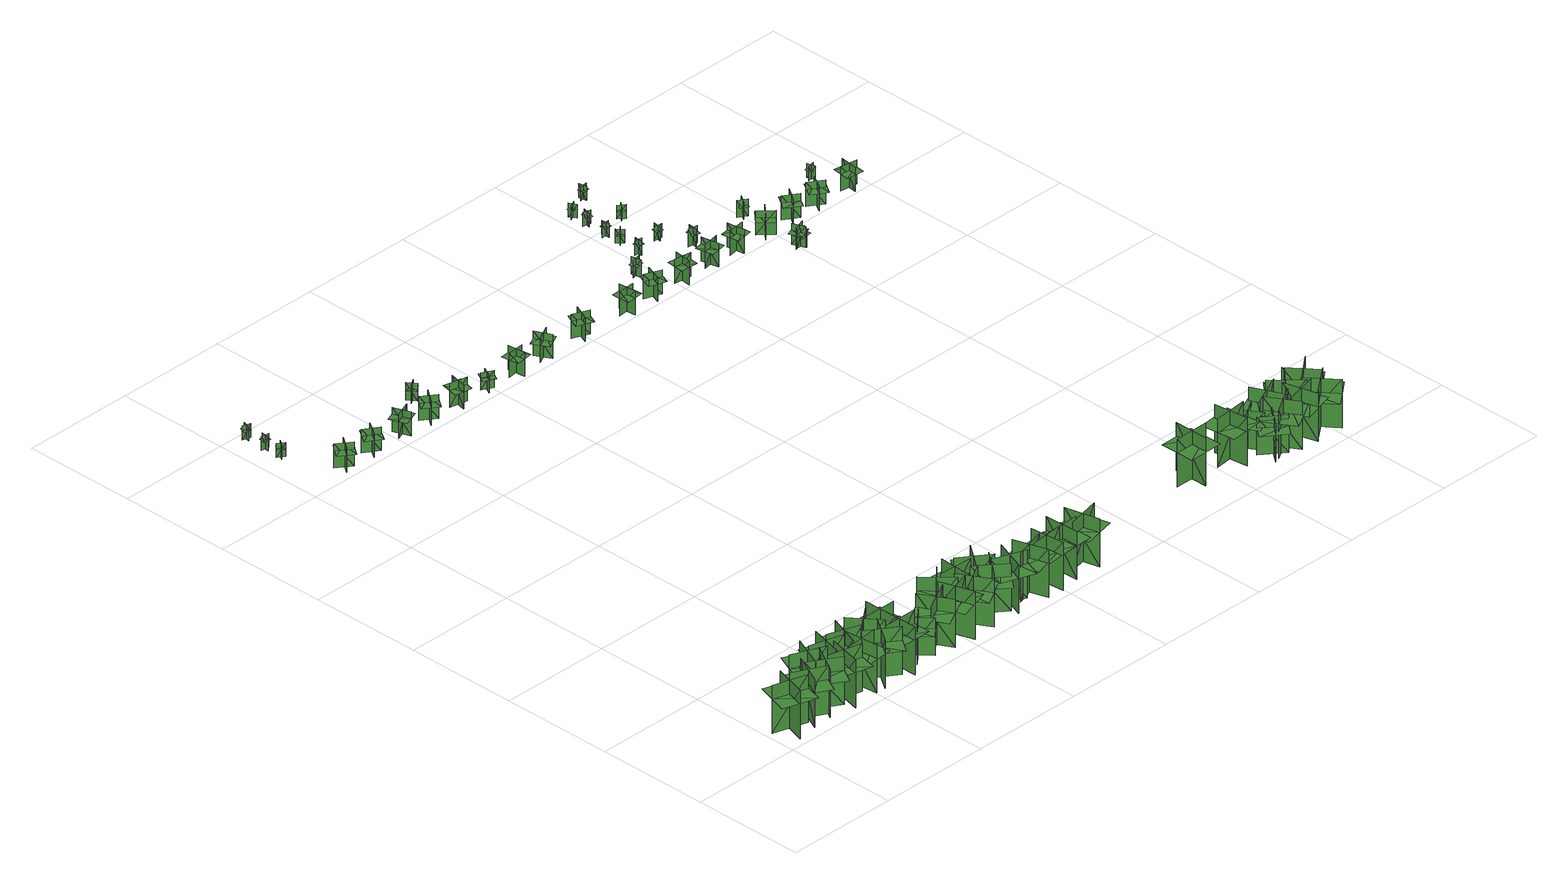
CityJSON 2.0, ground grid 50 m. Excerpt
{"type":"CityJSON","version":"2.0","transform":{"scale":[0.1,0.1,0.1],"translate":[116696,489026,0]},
"CityObjects":{
"tree1":{"type":"SolitaryVegetationObject","geometry":[{"type":"MultiSurface","lod":"1","boundaries":[[[0,1,2]],[[0,2,3]],[[4,5,6]],[[4,6,7]],[[8,9,10]],[[8,10,11]],[[8,11,12]],[[8,12,13]]]}]},
"tree2":{"type":"SolitaryVegetationObject","geometry":[{"type":"MultiSurface","lod":"1","boundaries":[[[14,15,16]],[[14,16,17]],[[18,19,20]],[[18,20,21]],[[22,23,24]],[[22,24,25]],[[22,25,26]],[[22,26,27]]]}]},
"tree3":{"type":"SolitaryVegetationObject","geometry":[{"type":"MultiSurface","lod":"1","boundaries":[[[28,29,30]],[[28,30,31]],[[32,33,34]],[[32,34,35]],[[36,37,38]],[[36,38,39]],[[36,39,40]],[[36,40,41]]]}]},
"tree4":{"type":"SolitaryVegetationObject","geometry":[{"type":"MultiSurface","lod":"1","boundaries":[[[42,43,44]],[[42,44,45]],[[46,47,48]],[[46,48,49]],[[50,51,52]],[[50,52,53]],[[50,53,54]],[[50,54,55]]]}]},
"tree5":{"type":"SolitaryVegetationObject","geometry":[{"type":"MultiSurface","lod":"1","boundaries":[[[56,57,58]],[[56,58,59]],[[60,61,62]],[[60,62,63]],[[64,65,66]],[[64,66,67]],[[64,67,68]],[[64,68,69]]]}]},
"tree6":{"type":"SolitaryVegetationObject","geometry":[{"type":"MultiSurface","lod":"1","boundaries":[[[70,71,72]],[[70,72,73]],[[74,75,76]],[[74,76,77]],[[78,79,80]],[[78,80,81]],[[78,81,82]],[[78,82,83]]]}]},
"tree7":{"type":"SolitaryVegetationObject","geometry":[{"type":"MultiSurface","lod":"1","boundaries":[[[84,85,86]],[[84,86,87]],[[88,89,90]],[[88,90,91]],[[92,93,94]],[[92,94,95]],[[92,95,96]],[[92,96,97]]]}]},
"tree8":{"type":"SolitaryVegetationObject","geometry":[{"type":"MultiSurface","lod":"1","boundaries":[[[98,99,100]],[[98,100,101]],[[102,103,104]],[[102,104,105]],[[106,107,108]],[[106,108,109]],[[106,109,110]],[[106,110,111]]]}]},
"tree9":{"type":"SolitaryVegetationObject","geometry":[{"type":"MultiSurface","lod":"1","boundaries":[[[112,113,114]],[[112,114,115]],[[116,117,118]],[[116,118,119]],[[120,121,122]],[[120,122,123]],[[120,123,124]],[[120,124,125]]]}]},
"tree10":{"type":"SolitaryVegetationObject","geometry":[{"type":"MultiSurface","lod":"1","boundaries":[[[126,127,128]],[[126,128,129]],[[130,131,132]],[[130,132,133]],[[134,135,136]],[[134,136,137]],[[134,137,138]],[[134,138,139]]]}]},
"tree11":{"type":"SolitaryVegetationObject","geometry":[{"type":"MultiSurface","lod":"1","boundaries":[[[140,141,142]],[[140,142,143]],[[144,145,146]],[[144,146,147]],[[148,149,150]],[[148,150,151]],[[148,151,152]],[[148,152,153]]]}]},
"tree12":{"type":"SolitaryVegetationObject","geometry":[{"type":"MultiSurface","lod":"1","boundaries":[[[154,155,156]],[[154,156,157]],[[158,159,160]],[[158,160,161]],[[162,163,164]],[[162,164,165]],[[162,165,166]],[[162,166,167]]]}]},
"tree13":{"type":"SolitaryVegetationObject","geometry":[{"type":"MultiSurface","lod":"1","boundaries":[[[168,169,170]],[[168,170,171]],[[172,173,174]],[[172,174,175]],[[176,177,178]],[[176,178,179]],[[176,179,180]],[[176,180,181]]]}]},
"tree14":{"type":"SolitaryVegetationObject","geometry":[{"type":"MultiSurface","lod":"1","boundaries":[[[182,183,184]],[[182,184,185]],[[186,187,188]],[[186,188,189]],[[190,191,192]],[[190,192,193]],[[190,193,194]],[[190,194,195]]]}]},
"tree15":{"type":"SolitaryVegetationObject","geometry":[{"type":"MultiSurface","lod":"1","boundaries":[[[196,197,198]],[[196,198,199]],[[200,201,202]],[[200,202,203]],[[204,205,206]],[[204,206,207]],[[204,207,208]],[[204,208,209]]]}]},
"tree16":{"type":"SolitaryVegetationObject","geometry":[{"type":"MultiSurface","lod":"1","boundaries":[[[210,211,212]],[[210,212,213]],[[214,215,216]],[[214,216,217]],[[218,219,220]],[[218,220,221]],[[218,221,222]],[[218,222,223]]]}]},
"tree17":{"type":"SolitaryVegetationObject","geometry":[{"type":"MultiSurface","lod":"1","boundaries":[[[224,225,226]],[[224,226,227]],[[228,229,230]],[[228,230,231]],[[232,233,234]],[[232,234,235]],[[232,235,236]],[[232,236,237]]]}]},
"tree18":{"type":"SolitaryVegetationObject","geometry":[{"type":"MultiSurface","lod":"1","boundaries":[[[238,239,240]],[[238,240,241]],[[242,243,244]],[[242,244,245]],[[246,247,248]],[[246,248,249]],[[246,249,250]],[[246,250,251]]]}]},
"tree19":{"type":"SolitaryVegetationObject","geometry":[{"type":"MultiSurface","lod":"1","boundaries":[[[252,253,254]],[[252,254,255]],[[256,257,258]],[[256,258,259]],[[260,261,262]],[[260,262,263]],[[260,263,264]],[[260,264,265]]]}]},
"tree20":{"type":"SolitaryVegetationObject","geometry":[{"type":"MultiSurface","lod":"1","boundaries":[[[266,267,268]],[[266,268,269]],[[270,271,272]],[[270,272,273]],[[274,275,276]],[[274,276,277]],[[274,277,278]],[[274,278,279]]]}]},
"tree21":{"type":"SolitaryVegetationObject","geometry":[{"type":"MultiSurface","lod":"1","boundaries":[[[280,281,282]],[[280,282,283]],[[284,285,286]],[[284,286,287]],[[288,289,290]],[[288,290,291]],[[288,291,292]],[[288,292,293]]]}]},
"tree22":{"type":"SolitaryVegetationObject","geometry":[{"type":"MultiSurface","lod":"1","boundaries":[[[294,295,296]],[[294,296,297]],[[298,299,300]],[[298,300,301]],[[302,303,304]],[[302,304,305]],[[302,305,306]],[[302,306,307]]]}]},
"tree23":{"type":"SolitaryVegetationObject","geometry":[{"type":"MultiSurface","lod":"1","boundaries":[[[308,309,310]],[[308,310,311]],[[312,313,314]],[[312,314,315]],[[316,317,318]],[[316,318,319]],[[316,319,320]],[[316,320,321]]]}]},
"tree24":{"type":"SolitaryVegetationObject","geometry":[{"type":"MultiSurface","lod":"1","boundaries":[[[322,323,324]],[[322,324,325]],[[326,327,328]],[[326,328,329]],[[330,331,332]],[[330,332,333]],[[330,333,334]],[[330,334,335]]]}]},
"tree25":{"type":"SolitaryVegetationObject","geometry":[{"type":"MultiSurface","lod":"1","boundaries":[[[336,337,338]],[[336,338,339]],[[340,341,342]],[[340,342,343]],[[344,345,346]],[[344,346,347]],[[344,347,348]],[[344,348,349]]]}]},
"tree26":{"type":"SolitaryVegetationObject","geometry":[{"type":"MultiSurface","lod":"1","boundaries":[[[350,351,352]],[[350,352,353]],[[354,355,356]],[[354,356,357]],[[358,359,360]],[[358,360,361]],[[358,361,362]],[[358,362,363]]]}]},
"tree27":{"type":"SolitaryVegetationObject","geometry":[{"type":"MultiSurface","lod":"1","boundaries":[[[364,365,366]],[[364,366,367]],[[368,369,370]],[[368,370,371]],[[372,373,374]],[[372,374,375]],[[372,375,376]],[[372,376,377]]]}]},
"tree28":{"type":"SolitaryVegetationObject","geometry":[{"type":"MultiSurface","lod":"1","boundaries":[[[378,379,380]],[[378,380,381]],[[382,383,384]],[[382,384,385]],[[386,387,388]],[[386,388,389]],[[386,389,390]],[[386,390,391]]]}]},
"tree29":{"type":"SolitaryVegetationObject","geometry":[{"type":"MultiSurface","lod":"1","boundaries":[[[392,393,394]],[[392,394,395]],[[396,397,398]],[[396,398,399]],[[400,401,402]],[[400,402,403]],[[400,403,404]],[[400,404,405]]]}]},
"tree30":{"type":"SolitaryVegetationObject","geometry":[{"type":"MultiSurface","lod":"1","boundaries":[[[406,407,408]],[[406,408,409]],[[410,411,412]],[[410,412,413]],[[414,415,416]],[[414,416,417]],[[414,417,418]],[[414,418,419]]]}]},
"tree31":{"type":"SolitaryVegetationObject","geometry":[{"type":"MultiSurface","lod":"1","boundaries":[[[420,421,422]],[[420,422,423]],[[424,425,426]],[[424,426,427]],[[428,429,430]],[[428,430,431]],[[428,431,432]],[[428,432,433]]]}]},
"tree32":{"type":"SolitaryVegetationObject","geometry":[{"type":"MultiSurface","lod":"1","boundaries":[[[434,435,436]],[[434,436,437]],[[438,439,440]],[[438,440,441]],[[442,443,444]],[[442,444,445]],[[442,445,446]],[[442,446,447]]]}]},
"tree33":{"type":"SolitaryVegetationObject","geometry":[{"type":"MultiSurface","lod":"1","boundaries":[[[448,449,450]],[[448,450,451]],[[452,453,454]],[[452,454,455]],[[456,457,458]],[[456,458,459]],[[456,459,460]],[[456,460,461]]]}]},
"tree34":{"type":"SolitaryVegetationObject","geometry":[{"type":"MultiSurface","lod":"1","boundaries":[[[462,463,464]],[[462,464,465]],[[466,467,468]],[[466,468,469]],[[470,471,472]],[[470,472,473]],[[470,473,474]],[[470,474,475]]]}]},
"tree35":{"type":"SolitaryVegetationObject","geometry":[{"type":"MultiSurface","lod":"1","boundaries":[[[476,477,478]],[[476,478,479]],[[480,481,482]],[[480,482,483]],[[484,485,486]],[[484,486,487]],[[484,487,488]],[[484,488,489]]]}]},
"tree36":{"type":"SolitaryVegetationObject","geometry":[{"type":"MultiSurface","lod":"1","boundaries":[[[490,491,492]],[[490,492,493]],[[494,495,496]],[[494,496,497]],[[498,499,500]],[[498,500,501]],[[498,501,502]],[[498,502,503]]]}]},
"tree37":{"type":"SolitaryVegetationObject","geometry":[{"type":"MultiSurface","lod":"1","boundaries":[[[504,505,506]],[[504,506,507]],[[508,509,510]],[[508,510,511]],[[512,513,514]],[[512,514,515]],[[512,515,516]],[[512,516,517]]]}]},
"tree38":{"type":"SolitaryVegetationObject","geometry":[{"type":"MultiSurface","lod":"1","boundaries":[[[518,519,520]],[[518,520,521]],[[522,523,524]],[[522,524,525]],[[526,527,528]],[[526,528,529]],[[526,529,530]],[[526,530,531]]]}]},
"tree39":{"type":"SolitaryVegetationObject","geometry":[{"type":"MultiSurface","lod":"1","boundaries":[[[532,533,534]],[[532,534,535]],[[536,537,538]],[[536,538,539]],[[540,541,542]],[[540,542,543]],[[540,543,544]],[[540,544,545]]]}]},
"tree40":{"type":"SolitaryVegetationObject","geometry":[{"type":"MultiSurface","lod":"1","boundaries":[[[546,547,548]],[[546,548,549]],[[550,551,552]],[[550,552,553]],[[554,555,556]],[[554,556,557]],[[554,557,558]],[[554,558,559]]]}]},
"tree41":{"type":"SolitaryVegetationObject","geometry":[{"type":"MultiSurface","lod":"1","boundaries":[[[560,561,562]],[[560,562,563]],[[564,565,566]],[[564,566,567]],[[568,569,570]],[[568,570,571]],[[568,571,572]],[[568,572,573]]]}]},
"tree42":{"type":"SolitaryVegetationObject","geometry":[{"type":"MultiSurface","lod":"1","boundaries":[[[574,575,576]],[[574,576,577]],[[578,579,580]],[[578,580,581]],[[582,583,584]],[[582,584,585]],[[582,585,586]],[[582,586,587]]]}]},
"tree43":{"type":"SolitaryVegetationObject","geometry":[{"type":"MultiSurface","lod":"1","boundaries":[[[588,589,590]],[[588,590,591]],[[592,593,594]],[[592,594,595]],[[596,597,598]],[[596,598,599]],[[596,599,600]],[[596,600,601]]]}]},
"tree44":{"type":"SolitaryVegetationObject","geometry":[{"type":"MultiSurface","lod":"1","boundaries":[[[602,603,604]],[[602,604,605]],[[606,607,608]],[[606,608,609]],[[610,611,612]],[[610,612,613]],[[610,613,614]],[[610,614,615]]]}]},
"tree45":{"type":"SolitaryVegetationObject","geometry":[{"type":"MultiSurface","lod":"1","boundaries":[[[616,617,618]],[[616,618,619]],[[620,621,622]],[[620,622,623]],[[624,625,626]],[[624,626,627]],[[624,627,628]],[[624,628,629]]]}]},
"tree46":{"type":"SolitaryVegetationObject","geometry":[{"type":"MultiSurface","lod":"1","boundaries":[[[630,631,632]],[[630,632,633]],[[634,635,636]],[[634,636,637]],[[638,639,640]],[[638,640,641]],[[638,641,642]],[[638,642,643]]]}]},
"tree47":{"type":"SolitaryVegetationObject","geometry":[{"type":"MultiSurface","lod":"1","boundaries":[[[644,645,646]],[[644,646,647]],[[648,649,650]],[[648,650,651]],[[652,653,654]],[[652,654,655]],[[652,655,656]],[[652,656,657]]]}]},
"tree48":{"type":"SolitaryVegetationObject","geometry":[{"type":"MultiSurface","lod":"1","boundaries":[[[658,659,660]],[[658,660,661]],[[662,663,664]],[[662,664,665]],[[666,667,668]],[[666,668,669]],[[666,669,670]],[[666,670,671]]]}]},
"tree49":{"type":"SolitaryVegetationObject","geometry":[{"type":"MultiSurface","lod":"1","boundaries":[[[672,673,674]],[[672,674,675]],[[676,677,678]],[[676,678,679]],[[680,681,682]],[[680,682,683]],[[680,683,684]],[[680,684,685]]]}]},
"tree50":{"type":"SolitaryVegetationObject","geometry":[{"type":"MultiSurface","lod":"1","boundaries":[[[686,687,688]],[[686,688,689]],[[690,691,692]],[[690,692,693]],[[694,695,696]],[[694,696,697]],[[694,697,698]],[[694,698,699]]]}]},
"tree51":{"type":"SolitaryVegetationObject","geometry":[{"type":"MultiSurface","lod":"1","boundaries":[[[700,701,702]],[[700,702,703]],[[704,705,706]],[[704,706,707]],[[708,709,710]],[[708,710,711]],[[708,711,712]],[[708,712,713]]]}]},
"tree52":{"type":"SolitaryVegetationObject","geometry":[{"type":"MultiSurface","lod":"1","boundaries":[[[714,715,716]],[[714,716,717]],[[718,719,720]],[[718,720,721]],[[722,723,724]],[[722,724,725]],[[722,725,726]],[[722,726,727]]]}]},
"tree53":{"type":"SolitaryVegetationObject","geometry":[{"type":"MultiSurface","lod":"1","boundaries":[[[728,729,730]],[[728,730,731]],[[732,733,734]],[[732,734,735]],[[736,737,738]],[[736,738,739]],[[736,739,740]],[[736,740,741]]]}]},
"tree54":{"type":"SolitaryVegetationObject","geometry":[{"type":"MultiSurface","lod":"1","boundaries":[[[742,743,744]],[[742,744,745]],[[746,747,748]],[[746,748,749]],[[750,751,752]],[[750,752,753]],[[750,753,754]],[[750,754,755]]]}]},
"tree55":{"type":"SolitaryVegetationObject","geometry":[{"type":"MultiSurface","lod":"1","boundaries":[[[756,757,758]],[[756,758,759]],[[760,761,762]],[[760,762,763]],[[764,765,766]],[[764,766,767]],[[764,767,768]],[[764,768,769]]]}]},
"tree56":{"type":"SolitaryVegetationObject","geometry":[{"type":"MultiSurface","lod":"1","boundaries":[[[770,771,772]],[[770,772,773]],[[774,775,776]],[[774,776,777]],[[778,779,780]],[[778,780,781]],[[778,781,782]],[[778,782,783]]]}]},
"tree57":{"type":"SolitaryVegetationObject","geometry":[{"type":"MultiSurface","lod":"1","boundaries":[[[784,785,786]],[[784,786,787]],[[788,789,790]],[[788,790,791]],[[792,793,794]],[[792,794,795]],[[792,795,796]],[[792,796,797]]]}]},
"tree58":{"type":"SolitaryVegetationObject","geometry":[{"type":"MultiSurface","lod":"1","boundaries":[[[798,799,800]],[[798,800,801]],[[802,803,804]],[[802,804,805]],[[806,807,808]],[[806,808,809]],[[806,809,810]],[[806,810,811]]]}]},
"tree59":{"type":"SolitaryVegetationObject","geometry":[{"type":"MultiSurface","lod":"1","boundaries":[[[812,813,814]],[[812,814,815]],[[816,817,818]],[[816,818,819]],[[820,821,822]],[[820,822,823]],[[820,823,824]],[[820,824,825]]]}]},
"tree60":{"type":"SolitaryVegetationObject","geometry":[{"type":"MultiSurface","lod":"1","boundaries":[[[826,827,828]],[[826,828,829]],[[830,831,832]],[[830,832,833]],[[834,835,836]],[[834,836,837]],[[834,837,838]],[[834,838,839]]]}]},
"tree61":{"type":"SolitaryVegetationObject","geometry":[{"type":"MultiSurface","lod":"1","boundaries":[[[840,841,842]],[[840,842,843]],[[844,845,846]],[[844,846,847]],[[848,849,850]],[[848,850,851]],[[848,851,852]],[[848,852,853]]]}]},
"tree62":{"type":"SolitaryVegetationObject","geometry":[{"type":"MultiSurface","lod":"1","boundaries":[[[854,855,856]],[[854,856,857]],[[858,859,860]],[[858,860,861]],[[862,863,864]],[[862,864,865]],[[862,865,866]],[[862,866,867]]]}]},
"tree63":{"type":"SolitaryVegetationObject","geometry":[{"type":"MultiSurface","lod":"1","boundaries":[[[868,869,870]],[[868,870,871]],[[872,873,874]],[[872,874,875]],[[876,877,878]],[[876,878,879]],[[876,879,880]],[[876,880,881]]]}]},
"tree64":{"type":"SolitaryVegetationObject","geometry":[{"type":"MultiSurface","lod":"1","boundaries":[[[882,883,884]],[[882,884,885]],[[886,887,888]],[[886,888,889]],[[890,891,892]],[[890,892,893]],[[890,894,895]],[[890,895,891]]]}]},
"tree65":{"type":"SolitaryVegetationObject","geometry":[{"type":"MultiSurface","lod":"1","boundaries":[[[896,897,898]],[[896,898,899]],[[900,901,902]],[[900,902,903]],[[904,905,906]],[[904,906,907]],[[904,908,909]],[[904,909,905]]]}]},
"tree66":{"type":"SolitaryVegetationObject","geometry":[{"type":"MultiSurface","lod":"1","boundaries":[[[910,911,912]],[[910,912,913]],[[914,915,916]],[[914,916,917]],[[918,919,920]],[[918,920,921]],[[918,921,922]],[[918,922,923]]]}]},
"tree67":{"type":"SolitaryVegetationObject","geometry":[{"type":"MultiSurface","lod":"1","boundaries":[[[924,925,926]],[[924,926,927]],[[928,929,930]],[[928,930,931]],[[932,933,934]],[[932,934,935]],[[932,935,936]],[[932,936,937]]]}]},
"tree68":{"type":"SolitaryVegetationObject","geometry":[{"type":"MultiSurface","lod":"1","boundaries":[[[938,939,940]],[[938,940,941]],[[942,943,944]],[[942,944,945]],[[946,947,948]],[[946,948,949]],[[946,949,950]],[[946,950,951]]]}]},
"tree69":{"type":"SolitaryVegetationObject","geometry":[{"type":"MultiSurface","lod":"1","boundaries":[[[952,953,954]],[[952,954,955]],[[956,957,958]],[[956,958,959]],[[960,961,962]],[[960,962,963]],[[960,963,964]],[[960,964,965]]]}]},
"tree70":{"type":"SolitaryVegetationObject","geometry":[{"type":"MultiSurface","lod":"1","boundaries":[[[966,967,968]],[[966,968,969]],[[970,971,972]],[[970,972,973]],[[974,975,976]],[[974,976,977]],[[974,977,978]],[[974,978,979]]]}]},
"tree71":{"type":"SolitaryVegetationObject","geometry":[{"type":"MultiSurface","lod":"1","boundaries":[[[980,981,982]],[[980,982,983]],[[984,985,986]],[[984,986,987]],[[988,989,990]],[[988,990,991]],[[988,991,992]],[[988,992,993]]]}]}
},
"vertices":[
[120,180,6],[75,32,6],[75,32,222],[120,180,222],[29,132,6],[177,87,6],[177,87,222],[29,132,222],[29,132,161],[6,58,161],[155,13,161],[177,87,161],[199,161,161],[51,206,161],
[136,145,6],[275,76,6],[275,76,221],[136,145,221],[169,47,6],[237,185,6],[237,185,221],[169,47,221],[169,47,161],[238,12,161],[307,151,161],[237,185,161],[168,220,161],[99,81,161],
[261,54,5],[339,187,5],[339,187,221],[261,54,221],[361,79,5],[227,158,5],[227,158,221],[361,79,221],[361,79,160],[400,146,160],[266,224,160],[227,158,160],[188,91,160],[321,12,160],
[321,273,4],[261,130,4],[261,130,220],[321,273,220],[225,234,4],[368,175,4],[368,175,220],[225,234,220],[225,234,159],[195,162,159],[339,103,159],[368,175,159],[398,246,159],[255,306,159],
[411,182,5],[374,32,5],[374,32,220],[411,182,220],[323,129,5],[473,92,5],[473,92,220],[323,129,220],[323,129,160],[304,54,160],[455,17,160],[473,92,160],[492,167,160],[341,204,160],
[411,276,4],[370,127,4],[370,127,220],[411,276,220],[321,225,4],[471,185,4],[471,185,220],[321,225,220],[321,225,159],[301,151,159],[450,110,159],[471,185,159],[491,260,159],[341,300,159],
[504,46,5],[489,200,5],[489,200,220],[504,46,220],[570,126,5],[416,110,5],[416,110,220],[570,126,220],[570,126,160],[562,203,160],[408,187,160],[416,110,160],[424,33,160],[578,49,160],
[516,276,4],[464,130,4],[464,130,220],[516,276,220],[423,232,4],[569,181,4],[569,181,220],[423,232,220],[423,232,159],[397,159,159],[543,108,159],[569,181,159],[594,254,159],[448,305,159],
[635,173,4],[548,45,4],[548,45,220],[635,173,220],[534,154,4],[662,67,4],[662,67,220],[534,154,220],[534,154,159],[490,90,159],[618,3,159],[662,67,159],[705,131,159],[577,218,159],
[555,266,5],[648,143,5],[648,143,220],[555,266,220],[540,164,5],[663,258,5],[663,258,220],[540,164,220],[540,164,160],[587,102,160],[710,196,160],[663,258,160],[616,319,160],[493,226,160],
[692,185,4],[694,30,4],[694,30,220],[692,185,220],[620,112,4],[775,113,4],[775,113,220],[620,112,220],[620,112,159],[620,34,159],[775,36,159],[775,113,159],[774,191,159],[619,189,159],
[763,213,4],[608,211,4],[608,211,219],[763,213,219],[690,285,4],[692,130,4],[692,130,219],[690,285,219],[690,285,159],[612,284,159],[614,129,159],[692,130,159],[769,131,159],[767,286,159],
[838,153,7],[748,71,7],[748,71,176],[838,153,176],[757,157,7],[839,67,7],[839,67,176],[757,157,176],[757,157,129],[712,116,129],[794,26,129],[839,67,129],[884,109,129],[802,198,129],
[835,83,5],[972,155,5],[972,155,220],[835,83,220],[933,52,5],[861,189,5],[861,189,220],[933,52,220],[933,52,160],[1002,88,160],[930,225,160],[861,189,160],[793,153,160],[865,16,160],
[111,2791,12],[90,2762,12],[90,2762,74],[111,2791,74],[87,2788,12],[87,2788,74],[117,2766,74],[117,2766,12],[89,2787,54],[80,2775,54],[103,2758,54],[112,2770,54],[121,2782,54],[97,2799,54],
[117,2856,12],[82,2860,12],[82,2860,74],[117,2856,74],[103,2875,12],[103,2875,74],[98,2839,74],[98,2839,12],[102,2873,54],[87,2875,54],[84,2846,54],[99,2844,54],[114,2843,54],[117,2871,54],
[105,2972,14],[93,2938,14],[93,2938,76],[105,2972,76],[83,2961,14],[83,2961,76],[117,2950,76],[117,2950,14],[84,2961,56],[79,2946,56],[107,2937,56],[112,2952,56],[117,2966,56],[89,2975,56],
[251,2538,10],[189,2584,10],[189,2584,118],[251,2538,118],[244,2589,10],[198,2527,10],[198,2527,118],[244,2589,118],[244,2589,87],[213,2612,87],[167,2550,87],[198,2527,87],[229,2504,87],[275,2566,87],
[977,184,5],[1024,36,5],[1024,36,221],[977,184,221],[929,93,5],[1077,139,5],[1077,139,221],[929,93,221],[929,93,160],[952,19,160],[1100,65,160],[1077,139,160],[1053,213,160],[906,166,160],
[1048,261,4],[935,155,4],[935,155,219],[1048,261,219],[945,265,4],[1050,152,4],[1050,152,219],[945,265,219],[945,265,159],[888,213,159],[994,99,159],[1050,152,159],[1107,204,159],[1002,318,159],
[1158,153,5],[1024,75,5],[1024,75,221],[1158,153,221],[1058,180,5],[1137,46,5],[1137,46,221],[1058,180,221],[1058,180,160],[991,141,160],[1070,7,160],[1137,46,160],[1203,86,160],[1125,219,160],
[397,2539,10],[332,2581,10],[332,2581,117],[397,2539,117],[387,2589,10],[345,2524,10],[345,2524,117],[387,2589,117],[387,2589,87],[355,2610,87],[312,2545,87],[345,2524,87],[377,2503,87],[419,2568,87],
[1097,283,5],[1091,128,5],[1091,128,220],[1097,283,220],[1021,214,5],[1176,207,5],[1176,207,220],[1021,214,220],[1021,214,160],[1018,136,160],[1173,130,160],[1176,207,160],[1179,285,160],[1024,291,160],
[1156,66,5],[1253,187,5],[1253,187,220],[1156,66,220],[1259,76,5],[1138,173,5],[1138,173,220],[1259,76,220],[1259,76,160],[1307,137,160],[1186,234,160],[1138,173,160],[1089,113,160],[1210,16,160],
[1238,270,6],[1145,146,6],[1145,146,221],[1238,270,221],[1135,256,6],[1260,163,6],[1260,163,221],[1135,256,221],[1135,256,161],[1089,193,161],[1213,101,161],[1260,163,161],[1306,225,161],[1182,318,161],
[500,2548,12],[573,2576,12],[573,2576,120],[500,2548,120],[547,2527,12],[520,2599,12],[520,2599,120],[547,2527,120],[547,2527,90],[583,2541,90],[556,2613,90],[520,2599,90],[483,2585,90],[511,2513,90],
[1364,95,6],[1219,150,6],[1219,150,222],[1364,95,222],[1322,189,6],[1267,44,6],[1267,44,222],[1322,189,222],[1322,189,162],[1250,216,162],[1195,72,162],[1267,44,162],[1340,17,162],[1394,161,162],
[1377,186,6],[1424,39,6],[1424,39,222],[1377,186,222],[1329,95,6],[1477,142,6],[1477,142,222],[1329,95,222],[1329,95,161],[1353,21,161],[1501,68,161],[1477,142,161],[1453,216,161],[1306,169,161],
[705,2536,11],[643,2582,11],[643,2582,119],[705,2536,119],[698,2587,11],[652,2524,11],[652,2524,119],[698,2587,119],[698,2587,89],[667,2610,89],[621,2547,89],[652,2524,89],[683,2501,89],[729,2564,89],
[1482,188,6],[1497,34,6],[1497,34,221],[1482,188,221],[1416,109,6],[1570,124,6],[1570,124,221],[1416,109,221],[1416,109,161],[1424,32,161],[1578,47,161],[1570,124,161],[1563,202,161],[1408,186,161],
[711,2686,9],[748,2712,9],[748,2712,87],[711,2686,87],[740,2681,9],[740,2681,87],[714,2717,87],[714,2717,9],[739,2682,62],[755,2693,62],[734,2723,62],[718,2712,62],[703,2701,62],[724,2671,62],
[791,2561,10],[867,2545,10],[867,2545,118],[791,2561,118],[819,2517,10],[835,2593,10],[835,2593,118],[819,2517,118],[819,2517,87],[857,2510,87],[873,2586,87],[835,2593,87],[797,2601,87],[781,2525,87],
[1587,51,5],[1582,206,5],[1582,206,220],[1587,51,220],[1658,126,5],[1503,121,5],[1503,121,220],[1658,126,220],[1658,126,160],[1655,203,160],[1501,198,160],[1503,121,160],[1505,43,160],[1660,48,160],
[1621,104,5],[1772,140,5],[1772,140,221],[1621,104,221],[1709,50,5],[1673,200,5],[1673,200,221],[1709,50,221],[1709,50,160],[1784,68,160],[1748,218,160],[1673,200,160],[1597,182,160],[1634,31,160],
[991,2572,10],[965,2523,10],[965,2523,87],[991,2572,87],[956,2561,10],[1005,2536,10],[1005,2536,87],[956,2561,87],[956,2561,66],[943,2537,66],[992,2511,66],[1005,2536,66],[1018,2561,66],[968,2586,66],
[1170,2554,10],[1094,2544,10],[1094,2544,117],[1170,2554,117],[1130,2586,10],[1140,2509,10],[1140,2509,117],[1130,2586,117],[1130,2586,87],[1091,2581,87],[1101,2504,87],[1140,2509,87],[1178,2514,87],[1168,2590,87],
[1302,2518,10],[1266,2587,10],[1266,2587,118],[1302,2518,118],[1318,2568,10],[1249,2532,10],[1249,2532,118],[1318,2568,118],[1318,2568,87],[1300,2602,87],[1231,2567,87],[1249,2532,87],[1267,2498,87],[1336,2533,87],
[1521,2536,9],[1450,2567,9],[1450,2567,117],[1521,2536,117],[1502,2584,9],[1472,2513,9],[1472,2513,117],[1502,2584,117],[1502,2584,87],[1467,2599,87],[1436,2528,87],[1472,2513,87],[1508,2498,87],[1538,2569,87],
[2388,152,5],[2387,306,5],[2387,306,220],[2388,152,220],[2461,225,5],[2306,223,5],[2306,223,220],[2461,225,220],[2461,225,160],[2460,302,160],[2305,301,160],[2306,223,160],[2306,146,160],[2461,147,160],
[1766,2550,9],[1688,2543,9],[1688,2543,116],[1766,2550,116],[1726,2583,9],[1733,2506,9],[1733,2506,116],[1726,2583,116],[1726,2583,86],[1688,2580,86],[1694,2503,86],[1733,2506,86],[1772,2510,86],[1765,2587,86],
[1909,2536,8],[1836,2563,8],[1836,2563,116],[1909,2536,116],[1887,2583,8],[1860,2510,8],[1860,2510,116],[1887,2583,116],[1887,2583,86],[1851,2597,86],[1824,2524,86],[1860,2510,86],[1897,2497,86],[1924,2570,86],
[2575,288,6],[2592,134,6],[2592,134,222],[2575,288,222],[2510,208,6],[2664,225,6],[2664,225,222],[2510,208,222],[2510,208,161],[2519,131,161],[2673,148,161],[2664,225,161],[2656,302,161],[2502,285,161],
[1926,2713,9],[1935,2669,9],[1935,2669,87],[1926,2713,87],[1910,2688,9],[1910,2688,87],[1954,2698,87],[1954,2698,9],[1911,2688,62],[1915,2670,62],[1951,2678,62],[1947,2696,62],[1942,2714,62],[1907,2707,62],
[2650,264,7],[2715,162,7],[2715,162,176],[2650,264,176],[2632,185,7],[2734,251,7],[2734,251,176],[2632,185,176],[2632,185,129],[2665,134,129],[2767,199,129],[2734,251,129],[2702,302,129],[2599,236,129],
[2686,76,8],[2761,172,8],[2761,172,177],[2686,76,177],[2767,86,8],[2670,160,8],[2670,160,177],[2767,86,177],[2767,86,129],[2804,134,129],[2708,208,129],[2670,160,129],[2633,112,129],[2729,38,129],
[2032,2580,10],[2023,2503,10],[2023,2503,118],[2032,2580,118],[1991,2548,10],[2068,2540,10],[2068,2540,118],[1991,2548,118],[1991,2548,87],[1987,2509,87],[2064,2501,87],[2068,2540,87],[2072,2578,87],[1995,2586,87],
[2819,66,6],[2739,199,6],[2739,199,221],[2819,66,221],[2844,167,6],[2712,86,6],[2712,86,221],[2844,167,221],[2844,167,161],[2804,233,161],[2672,152,161],[2712,86,161],[2753,20,161],[2885,100,161],
[2752,282,4],[2817,142,4],[2817,142,220],[2752,282,220],[2716,186,4],[2856,251,4],[2856,251,220],[2716,186,220],[2716,186,160],[2749,116,160],[2889,181,160],[2856,251,160],[2824,321,160],[2683,256,160],
[2043,2773,11],[2045,2809,11],[2045,2809,73],[2043,2773,73],[2061,2789,11],[2061,2789,73],[2025,2792,73],[2025,2792,11],[2060,2789,53],[2061,2804,53],[2032,2806,53],[2031,2791,53],[2030,2776,53],[2059,2774,53],
[2032,2874,14],[2058,2899,14],[2058,2899,76],[2032,2874,76],[2056,2873,14],[2056,2873,76],[2031,2900,76],[2031,2900,14],[2055,2874,56],[2066,2885,56],[2046,2906,56],[2035,2896,56],[2024,2886,56],[2043,2864,56],
[2901,63,5],[2859,211,5],[2859,211,221],[2901,63,221],[2952,152,5],[2803,110,5],[2803,110,221],[2952,152,221],[2952,152,161],[2931,227,161],[2782,184,161],[2803,110,161],[2824,35,161],[2973,78,161],
[2047,2947,11],[2044,2983,11],[2044,2983,72],[2047,2947,72],[2062,2965,11],[2062,2965,72],[2026,2962,72],[2026,2962,11],[2061,2965,53],[2060,2980,53],[2031,2978,53],[2032,2963,53],[2033,2948,53],[2062,2950,53],
[2144,2539,10],[2220,2554,10],[2220,2554,117],[2144,2539,117],[2187,2510,10],[2172,2586,10],[2172,2586,117],[2187,2510,117],[2187,2510,87],[2225,2517,87],[2210,2593,87],[2172,2586,87],[2134,2578,87],[2149,2502,87],
[2828,267,4],[2940,160,4],[2940,160,220],[2828,267,220],[2830,164,4],[2937,276,4],[2937,276,220],[2830,164,220],[2830,164,159],[2886,110,159],[2993,222,159],[2937,276,159],[2881,329,159],[2774,217,159],
[2042,3046,14],[2051,3081,14],[2051,3081,76],[2042,3046,76],[2063,3059,14],[2063,3059,76],[2028,3067,76],[2028,3067,14],[2061,3059,56],[2065,3074,56],[2037,3081,56],[2033,3066,56],[2030,3051,56],[2058,3044,56],
[2062,3148,12],[2031,3130,12],[2031,3130,74],[2062,3148,74],[2039,3154,12],[2039,3154,74],[2057,3123,74],[2057,3123,12],[2040,3153,54],[2027,3146,54],[2041,3121,54],[2054,3128,54],[2067,3136,54],[2053,3161,54],
[2146,2808,12],[2182,2803,12],[2182,2803,74],[2146,2808,74],[2161,2789,12],[2161,2789,74],[2166,2825,74],[2166,2825,12],[2161,2791,54],[2176,2789,54],[2180,2817,54],[2165,2819,54],[2150,2821,54],[2146,2793,54],
[3036,171,6],[2915,75,6],[2915,75,222],[3036,171,222],[2934,184,6],[3030,62,6],[3030,62,222],[2934,184,222],[2934,184,161],[2873,136,161],[2969,14,161],[3030,62,161],[3091,110,161],[2995,232,161],
[2230,2668,8],[2237,2712,8],[2237,2712,86],[2230,2668,86],[2254,2686,8],[2254,2686,86],[2210,2692,86],[2210,2692,8],[2253,2686,61],[2255,2704,61],[2219,2710,61],[2217,2691,61],[2214,2672,61],[2250,2667,61],
[2928,176,6],[3049,273,6],[3049,273,221],[2928,176,221],[3030,164,6],[2933,285,6],[2933,285,221],[3030,164,221],[3030,164,161],[3091,212,161],[2994,333,161],[2933,285,161],[2873,237,161],[2969,116,161],
[2152,3009,15],[2180,2987,15],[2180,2987,77],[2152,3009,77],[2155,2986,15],[2155,2986,77],[2177,3013,77],[2177,3013,15],[2156,2987,57],[2167,2977,57],[2186,2999,57],[2174,3009,57],[2162,3019,57],[2144,2996,57],
[2326,2509,7],[2313,2586,7],[2313,2586,115],[2326,2509,115],[2356,2551,7],[2280,2538,7],[2280,2538,115],[2356,2551,115],[2356,2551,85],[2350,2589,85],[2273,2577,85],[2280,2538,85],[2286,2500,85],[2362,2513,85],
[2148,3195,14],[2184,3200,14],[2184,3200,76],[2148,3195,76],[2167,3181,14],[2167,3181,76],[2162,3217,76],[2162,3217,14],[2167,3182,56],[2182,3184,56],[2178,3213,56],[2163,3211,56],[2148,3209,56],[2152,3180,56],
[2530,2404,11],[2477,2384,11],[2477,2384,105],[2530,2404,105],[2490,2422,11],[2510,2368,11],[2510,2368,105],[2490,2422,105],[2490,2422,75],[2510,2368,75],[2539,2380,75],[2519,2433,75],[2461,2410,75],[2481,2357,75],
[2483,2385,11],[2530,2393,11],[2530,2393,90],[2483,2385,90],[2513,2364,11],[2505,2411,11],[2505,2411,90],[2513,2364,90],[2513,2364,64],[2505,2411,64],[2479,2407,64],[2487,2360,64],[2538,2369,64],[2530,2415,64],
[2446,2566,8],[2502,2513,8],[2502,2513,116],[2446,2566,116],[2447,2514,8],[2500,2571,8],[2500,2571,116],[2447,2514,116],[2447,2514,86],[2476,2488,86],[2528,2545,86],[2500,2571,86],[2472,2597,86],[2419,2540,86],
[2488,2669,10],[2512,2707,10],[2512,2707,87],[2488,2669,87],[2517,2675,10],[2517,2675,87],[2479,2699,87],[2479,2699,10],[2516,2676,62],[2526,2692,62],[2495,2711,62],[2485,2695,62],[2475,2679,62],[2506,2660,62],
[2598,2517,8],[2641,2581,8],[2641,2581,116],[2598,2517,116],[2649,2527,8],[2585,2569,8],[2585,2569,116],[2649,2527,116],[2649,2527,86],[2670,2559,86],[2606,2602,86],[2585,2569,86],[2563,2537,86],[2628,2494,86],
[2781,2524,9],[2716,2566,9],[2716,2566,116],[2781,2524,116],[2770,2574,9],[2728,2509,9],[2728,2509,116],[2770,2574,116],[2770,2574,86],[2738,2595,86],[2696,2530,86],[2728,2509,86],[2761,2488,86],[2803,2553,86],
[2883,2691,10],[2848,2680,10],[2848,2680,72],[2883,2691,72],[2861,2702,10],[2861,2702,72],[2872,2668,72],[2872,2668,10],[2862,2701,52],[2847,2696,52],[2856,2669,52],[2871,2673,52],[2885,2678,52],[2876,2706,52],
[2919,2504,10],[2928,2581,10],[2928,2581,118],[2919,2504,118],[2960,2536,10],[2883,2545,10],[2883,2545,118],[2960,2536,118],[2960,2536,87],[2965,2574,87],[2888,2584,87],[2883,2545,87],[2878,2507,87],[2955,2497,87]
]}
